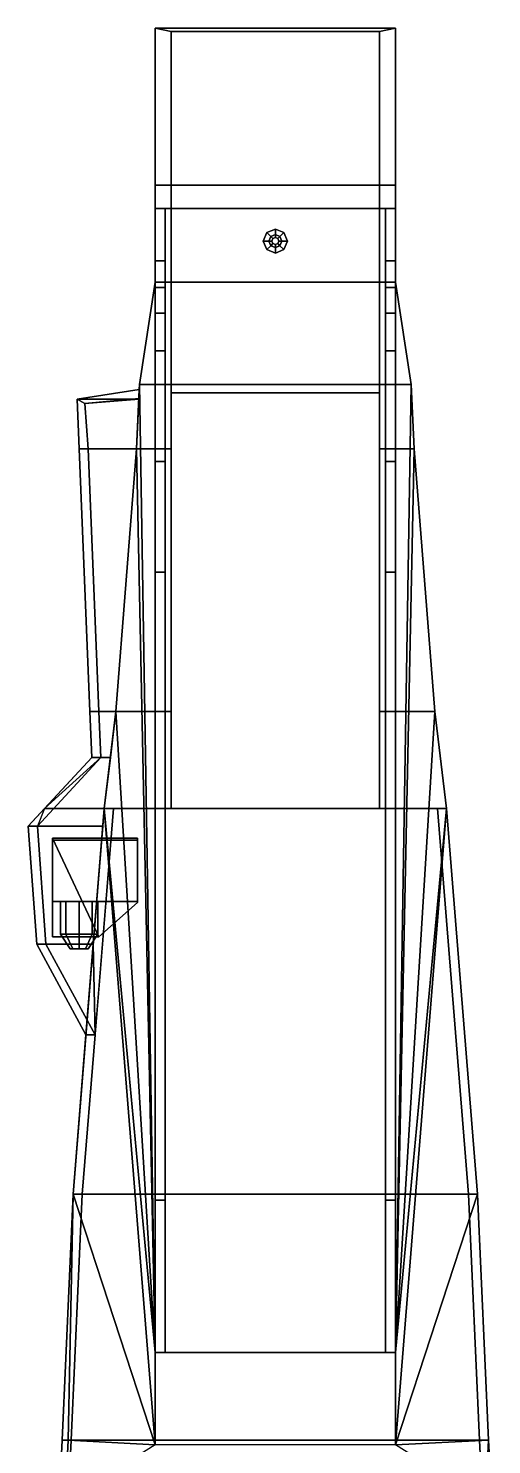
# Model space of a CAD drawing. Extents: x -5 to 5, y -40.2 to 40.4.
# Drawn here: x -4.91 to 4.3, y 12.2 to 40.36 of the extents above; entities that cross this region are included whole.
import ezdxf

# ---------------------------------------------------------------- set-up
doc = ezdxf.new("R2010")
doc.units = 0
doc.layers.get('0').update_dxf_attribs({"linetype": 'CONTINUOUS'})

msp = doc.modelspace()

# ---------------------------------------------------------------- linework, layer by layer
for points in [[(-2.39, 40.36, 5.36), (-2.39, 35.31, 5.65), (2.39, 35.31, 5.65), (2.39, 40.36, 5.36)], [(-2.07, 40.298, 5.264), (-2.07, 37.24, 0.53), (-2.39, 37.24, 0.53), (-2.39, 40.36, 5.36)], [(-2.39, 37.24, 0.53), (-2.39, 35.31, 0.27), (-2.39, 35.31, 5.65), (-2.39, 40.36, 5.36)], [(-2.07, 40.298, 5.264), (-2.39, 40.36, 5.36), (2.39, 40.36, 5.36), (2.07, 40.298, 5.264)], [(2.07, 40.298, 5.264), (2.07, 35.31, 5.55), (-2.07, 35.31, 5.55), (-2.07, 40.298, 5.264)], [(-2.07, 40.298, 5.264), (-2.07, 35.31, 5.55), (-2.07, 37.24, 0.53), (-2.07, 40.298, 5.264)], [(2.39, 40.36, 5.36), (2.39, 37.24, 0.53), (2.07, 37.24, 0.53), (2.07, 40.298, 5.264)], [(2.07, 40.298, 5.264), (2.07, 37.24, 0.53), (2.07, 35.31, 5.55), (2.07, 40.298, 5.264)], [(2.39, 35.31, 5.65), (2.39, 35.31, 0.27), (2.39, 37.24, 0.53), (2.39, 40.36, 5.36)], [(2.39, 37.24, 0.53), (2.39, 36.779, 0.468), (-2.39, 36.779, 0.468), (-2.39, 37.24, 0.53)], [(-2.07, 37.24, 0.53), (-2.07, 33.11, 1.33), (2.07, 33.11, 1.33), (2.07, 37.24, 0.53)], [(-2.07, 35.31, 5.55), (-2.07, 33.28, 5.69), (-2.07, 33.11, 1.33), (-2.07, 37.24, 0.53)], [(2.07, 37.24, 0.53), (2.07, 33.11, 1.33), (2.07, 33.28, 5.69), (2.07, 35.31, 5.55)], [(-2.39, 35.74, -1.09), (-2.39, 36.779, 0.468), (-2.19, 36.779, 0.468), (-2.19, 35.74, -1.09)], [(-2.39, 35.21, -1.63), (-2.39, 35.31, 0.27), (-2.39, 36.779, 0.468), (-2.39, 35.74, -1.09)], [(2.19, 36.779, 0.468), (2.19, 35.31, 0.27), (-2.19, 35.31, 0.27), (-2.19, 36.779, 0.468)], [(-2.19, 35.74, -1.09), (-2.19, 36.779, 0.468), (-2.19, 35.31, 0.27), (-2.19, 35.21, -1.63)], [(2.19, 35.21, -1.63), (2.19, 35.31, 0.27), (2.19, 36.779, 0.468), (2.19, 35.74, -1.09)], [(2.19, 35.74, -1.09), (2.19, 36.779, 0.468), (2.39, 36.779, 0.468), (2.39, 35.74, -1.09)], [(2.39, 35.74, -1.09), (2.39, 36.779, 0.468), (2.39, 35.31, 0.27), (2.39, 35.21, -1.63)], [(0, 36.37, 5.62), (-0.17, 36.3, 5.62), (-0.092, 36.222, 5.62), (0, 36.26, 5.62)], [(0, 36.37, 5.59), (-0.17, 36.3, 5.59), (-0.17, 36.3, 5.62), (0, 36.37, 5.62)], [(0.17, 36.3, 5.62), (0, 36.37, 5.62), (0, 36.26, 5.62), (0.092, 36.222, 5.62)], [(0.17, 36.3, 5.59), (0, 36.37, 5.59), (0, 36.37, 5.62), (0.17, 36.3, 5.62)], [(-0.17, 36.3, 5.62), (-0.24, 36.13, 5.62), (-0.13, 36.13, 5.62), (-0.092, 36.222, 5.62)], [(-0.17, 36.3, 5.59), (-0.24, 36.13, 5.6), (-0.24, 36.13, 5.62), (-0.17, 36.3, 5.62)], [(-0.24, 36.13, 5.62), (-0.17, 35.96, 5.62), (-0.092, 36.038, 5.62), (-0.13, 36.13, 5.62)], [(-0.24, 36.13, 5.6), (-0.17, 35.96, 5.61), (-0.17, 35.96, 5.62), (-0.24, 36.13, 5.62)], [(-0.092, 36.222, 5.62), (-0.13, 36.13, 5.62), (-0.07, 36.13, 6.03), (-0.049, 36.179, 6.03)], [(-0.13, 36.13, 5.62), (-0.092, 36.038, 5.62), (-0.049, 36.081, 6.03), (-0.07, 36.13, 6.03)], [(0, 36.26, 5.62), (-0.092, 36.222, 5.62), (-0.049, 36.179, 6.03), (0, 36.2, 6.03)], [(-0.092, 36.038, 5.62), (0, 36, 5.62), (0, 36.06, 6.03), (-0.049, 36.081, 6.03)], [(-0.049, 36.179, 6.03), (-0.07, 36.13, 6.03), (-0.07, 36.13, 6.18), (-0.049, 36.179, 6.18)], [(-0.07, 36.13, 6.03), (-0.049, 36.081, 6.03), (-0.049, 36.081, 6.18), (-0.07, 36.13, 6.18)], [(0, 36.2, 6.03), (-0.049, 36.179, 6.03), (-0.049, 36.179, 6.18), (0, 36.2, 6.18)], [(-0.049, 36.081, 6.03), (0, 36.06, 6.03), (0, 36.06, 6.18), (-0.049, 36.081, 6.18)], [(0.092, 36.222, 5.62), (0, 36.26, 5.62), (0, 36.2, 6.03), (0.049, 36.179, 6.03)], [(0.049, 36.179, 6.03), (0, 36.2, 6.03), (0, 36.2, 6.18), (0.049, 36.179, 6.18)], [(0, 36.06, 6.03), (0.049, 36.081, 6.03), (0.049, 36.081, 6.18), (0, 36.06, 6.18)], [(0, 36, 5.62), (0.092, 36.038, 5.62), (0.049, 36.081, 6.03), (0, 36.06, 6.03)], [(0.13, 36.13, 5.62), (0.092, 36.222, 5.62), (0.049, 36.179, 6.03), (0.07, 36.13, 6.03)], [(0.07, 36.13, 6.03), (0.049, 36.179, 6.03), (0.049, 36.179, 6.18), (0.07, 36.13, 6.18)], [(0.049, 36.081, 6.03), (0.07, 36.13, 6.03), (0.07, 36.13, 6.18), (0.049, 36.081, 6.18)], [(0.092, 36.038, 5.62), (0.13, 36.13, 5.62), (0.07, 36.13, 6.03), (0.049, 36.081, 6.03)], [(0.24, 36.13, 5.62), (0.17, 36.3, 5.62), (0.092, 36.222, 5.62), (0.13, 36.13, 5.62)], [(0.17, 35.96, 5.62), (0.24, 36.13, 5.62), (0.13, 36.13, 5.62), (0.092, 36.038, 5.62)], [(0.24, 36.13, 5.6), (0.17, 36.3, 5.59), (0.17, 36.3, 5.62), (0.24, 36.13, 5.62)], [(0.17, 35.96, 5.61), (0.24, 36.13, 5.6), (0.24, 36.13, 5.62), (0.17, 35.96, 5.62)], [(-0.17, 35.96, 5.62), (0, 35.89, 5.62), (0, 36, 5.62), (-0.092, 36.038, 5.62)], [(-0.17, 35.96, 5.61), (0, 35.89, 5.61), (0, 35.89, 5.62), (-0.17, 35.96, 5.62)], [(0, 35.89, 5.62), (0.17, 35.96, 5.62), (0.092, 36.038, 5.62), (0, 36, 5.62)], [(0, 35.89, 5.61), (0.17, 35.96, 5.61), (0.17, 35.96, 5.62), (0, 35.89, 5.62)], [(-2.39, 35.21, -1.63), (-2.39, 35.74, -1.09), (-2.19, 35.74, -1.09), (-2.19, 35.21, -1.63)], [(2.19, 35.21, -1.63), (2.19, 35.74, -1.09), (2.39, 35.74, -1.09), (2.39, 35.21, -1.63)], [(2.7, 33.28, 5.79), (2.39, 35.31, 5.65), (-2.39, 35.31, 5.65), (-2.7, 33.28, 5.79)], [(-2.39, 35.31, 5.65), (-2.39, 35.31, 0.27), (-2.7, 33.28), (-2.7, 33.28, 5.79)], [(-2.39, 34.7, -1.84), (-2.39, 33.95, -1.91), (-2.39, 35.31, 0.27), (-2.39, 35.21, -1.63)], [(-2.39, 31.75, -2.01), (-2.39, 31.75, -2.01), (-2.39, 35.31, 0.27), (-2.39, 33.95, -1.91)], [(-2.39, 31.75, -2.01), (-2.39, 31.75, -2.01), (-2.39, 33.28), (-2.39, 35.31, 0.27)], [(-2.39, 34.7, -1.84), (-2.39, 35.21, -1.63), (-2.19, 35.21, -1.63), (-2.19, 34.7, -1.84)], [(-2.19, 33.28), (-2.19, 35.31, 0.27), (2.19, 35.31, 0.27), (2.19, 33.28)], [(-2.19, 35.21, -1.63), (-2.19, 35.31, 0.27), (-2.19, 33.28), (-2.19, 34.7, -1.84)], [(2.07, 35.31, 5.55), (2.07, 33.28, 5.69), (-2.07, 33.28, 5.69), (-2.07, 35.31, 5.55)], [(2.19, 31.75, -2.01), (2.19, 31.75, -2.01), (2.19, 33.28), (2.19, 35.31, 0.27)], [(2.19, 31.75, -2.01), (2.19, 31.75, -2.01), (2.19, 35.31, 0.27), (2.19, 33.95, -1.91)], [(2.19, 34.7, -1.84), (2.19, 33.95, -1.91), (2.19, 35.31, 0.27), (2.19, 35.21, -1.63)], [(2.19, 34.7, -1.84), (2.19, 35.21, -1.63), (2.39, 35.21, -1.63), (2.39, 34.7, -1.84)], [(2.7, 33.28), (2.39, 35.31, 0.27), (2.39, 35.31, 5.65), (2.7, 33.28, 5.79)], [(2.39, 35.21, -1.63), (2.39, 35.31, 0.27), (2.39, 33.28), (2.39, 34.7, -1.84)], [(-2.39, 33.95, -1.91), (-2.39, 34.7, -1.84), (-2.19, 34.7, -1.84), (-2.19, 33.95, -1.91)], [(-2.19, 34.7, -1.84), (-2.19, 33.28), (-2.19, 33.28), (-2.19, 33.95, -1.91)], [(2.19, 33.95, -1.91), (2.19, 34.7, -1.84), (2.39, 34.7, -1.84), (2.39, 33.95, -1.91)], [(2.39, 34.7, -1.84), (2.39, 33.28), (2.39, 33.28), (2.39, 33.95, -1.91)], [(-2.39, 31.75, -2.01), (-2.39, 33.95, -1.91), (-2.19, 33.95, -1.91), (-2.19, 31.75, -2.01)], [(-2.19, 33.95, -1.91), (-2.19, 33.28), (-2.19, 33.28), (-2.19, 31.75, -2.01)], [(2.19, 31.75, -2.01), (2.19, 33.95, -1.91), (2.39, 33.95, -1.91), (2.39, 31.75, -2.01)], [(2.39, 33.95, -1.91), (2.39, 33.28), (2.39, 33.28), (2.39, 31.75, -2.01)], [(-2.7, 33.28), (-2.76, 32), (-2.76, 32, 5.55), (-2.705, 33.18, 5.679)], [(-2.39, 14.03, -2.84), (-2.76, 32), (-2.76, 32), (-2.7, 33.28)], [(-2.7, 33.28, 5.79), (-2.76, 32, 5.65), (-2.07, 32, 5.65), (-2.07, 33.28, 5.79)], [(-2.7, 33.28), (-2.705, 33.18, 5.679), (-2.705, 33.18, 5.779), (-2.7, 33.28, 5.79)], [(-2.39, 14.03, -2.84), (-2.7, 33.28), (-2.7, 33.28), (-2.39, 33.28)], [(-2.39, 33.28), (-2.39, 31.75, -2.01), (-2.39, 14.03, -2.84)], [(-2.19, 14.03, -2.84), (-2.19, 33.28), (2.19, 33.28), (2.19, 14.03, -2.84)], [(-2.19, 31.75, -2.01), (-2.19, 33.28), (-2.19, 33.28), (-2.19, 29.55, -2.16)], [(-2.19, 14.03, -2.84), (-2.19, 17.06, -2.84), (-2.19, 29.55, -2.16), (-2.19, 33.28)], [(-2.07, 33.28, 5.69), (-2.07, 32, 5.65), (-2.07, 24.85, 4.56), (-2.07, 33.11, 1.33)], [(-2.07, 33.28, 5.79), (-2.07, 32, 5.65), (-2.07, 33.28, 5.69)], [(2.07, 33.28, 5.69), (2.07, 33.28, 5.79), (-2.07, 33.28, 5.79), (-2.07, 33.28, 5.69)], [(2.07, 33.28, 5.79), (2.07, 32, 5.65), (2.76, 32, 5.65), (2.7, 33.28, 5.79)], [(2.07, 33.28, 5.69), (2.07, 32, 5.65), (2.07, 32, 5.65), (2.07, 33.28, 5.79)], [(2.07, 33.11, 1.33), (2.07, 24.85, 4.56), (2.07, 26.78, 4.87), (2.07, 33.28, 5.69)], [(2.19, 33.28), (2.19, 31.75, -2.01), (2.19, 14.03, -2.84)], [(2.7, 33.28), (2.76, 32), (2.39, 14.03, -2.84)], [(2.39, 33.28), (2.7, 33.28), (2.39, 14.03, -2.84)], [(2.39, 14.03, -2.84), (2.39, 17.06, -2.84), (2.39, 29.55, -2.16), (2.39, 33.28)], [(2.39, 31.75, -2.01), (2.39, 33.28), (2.39, 33.28), (2.39, 29.55, -2.16)], [(2.76, 32, 5.65), (2.76, 32), (2.7, 33.28), (2.7, 33.28, 5.79)], [(-3.94, 32.99, 5.66), (-2.705, 33.18, 5.679), (-2.714, 32.99, 5.658), (-3.94, 32.99, 5.66)], [(-2.705, 33.18, 6.669), (-2.705, 33.18, 5.679), (-3.94, 32.99, 5.66), (-3.94, 32.99, 6.65)], [(-2.705, 33, 6.669), (-2.705, 33.18, 6.669), (-3.94, 32.99, 6.65), (-3.784, 32.9, 6.65)], [(-3.9, 32, 5.55), (-3.94, 32.99, 5.66), (-2.714, 32.99, 5.658), (-2.76, 32, 5.55)], [(-3.94, 32.99, 6.65), (-3.94, 32.99, 5.66), (-3.9, 32, 5.55), (-3.9, 32, 6.54)], [(-3.784, 32.9, 6.65), (-3.94, 32.99, 6.65), (-3.9, 32, 6.54), (-3.72, 32, 6.54)], [(-2.714, 32.99, 5.758), (-2.705, 33, 5.779), (-2.705, 33, 5.779), (-3.784, 32.9, 5.76)], [(-3.784, 32.9, 5.76), (-2.705, 33, 5.779), (-2.705, 33, 6.669), (-3.784, 32.9, 6.65)], [(-2.76, 32, 5.65), (-2.714, 32.99, 5.758), (-3.784, 32.9, 5.76), (-3.72, 32, 5.65)], [(-2.714, 32.99, 5.758), (-2.705, 33.18, 5.779), (-2.705, 33.18, 5.779), (-2.705, 33, 5.779)], [(-2.705, 33, 6.669), (-2.705, 33, 5.779), (-2.705, 33.18, 5.779), (-2.705, 33.18, 6.669)], [(-2.07, 33.11, 1.33), (-2.07, 24.85, 4.56), (2.07, 24.85, 4.56), (2.07, 33.11, 1.33)], [(-3.72, 32, 5.65), (-3.784, 32.9, 5.76), (-3.784, 32.9, 6.65), (-3.72, 32, 6.54)], [(-3.687, 26.78, 4.77), (-3.9, 32, 5.55), (-2.76, 32, 5.55), (-3.17, 26.78, 4.77)], [(-3.72, 32, 6.54), (-3.9, 32, 6.54), (-3.687, 26.78, 5.76), (-3.507, 26.78, 5.76)], [(-3.9, 32, 6.54), (-3.9, 32, 5.55), (-3.687, 26.78, 4.77), (-3.687, 26.78, 5.76)], [(-3.17, 26.78, 4.87), (-2.76, 32, 5.65), (-3.72, 32, 5.65), (-3.507, 26.78, 4.87)], [(-3.507, 26.78, 4.87), (-3.72, 32, 5.65), (-3.72, 32, 6.54), (-3.507, 26.78, 5.76)], [(-2.76, 32, 5.55), (-2.76, 32), (-3.17, 26.78), (-3.17, 26.78, 4.77)], [(-2.39, 14.03, -2.84), (-3.17, 26.78), (-3.17, 26.78), (-2.76, 32)], [(-2.76, 32, 5.65), (-3.17, 26.78, 4.87), (-2.07, 26.78, 4.87), (-2.07, 32, 5.65)], [(-2.07, 32, 5.65), (-2.07, 26.78, 4.87), (-2.07, 24.85, 4.56), (-2.07, 32, 5.65)], [(2.07, 32, 5.65), (2.07, 26.78, 4.87), (3.17, 26.78, 4.87), (2.76, 32, 5.65)], [(2.76, 32), (3.17, 26.78), (2.39, 14.03, -2.84)], [(3.17, 26.78), (2.76, 32), (2.76, 32, 5.65), (3.17, 26.78, 4.87)], [(-2.39, 29.55, -2.16), (-2.39, 31.75, -2.01), (-2.19, 31.75, -2.01), (-2.19, 29.55, -2.16)], [(-2.39, 31.75, -2.01), (-2.39, 29.55, -2.16), (-2.39, 17.06, -2.84), (-2.39, 14.03, -2.84)], [(2.19, 31.75, -2.01), (2.19, 29.55, -2.16), (2.19, 17.06, -2.84), (2.19, 14.03, -2.84)], [(2.19, 29.55, -2.16), (2.19, 31.75, -2.01), (2.39, 31.75, -2.01), (2.39, 29.55, -2.16)], [(-2.39, 17.06, -2.84), (-2.39, 29.55, -2.16), (-2.19, 29.55, -2.16), (-2.19, 17.06, -2.84)], [(2.19, 17.06, -2.84), (2.19, 29.55, -2.16), (2.39, 29.55, -2.16), (2.39, 17.06, -2.84)], [(-3.65, 25.86, 4.62), (-3.687, 26.78, 4.77), (-3.17, 26.78, 4.77), (-3.28, 25.86, 4.622)], [(-3.687, 26.78, 5.76), (-3.687, 26.78, 4.77), (-3.65, 25.86, 4.62), (-3.65, 25.86, 5.61)], [(-3.507, 26.78, 5.76), (-3.687, 26.78, 5.76), (-3.65, 25.86, 5.61), (-3.47, 25.86, 5.61)], [(-3.28, 25.86, 4.722), (-3.17, 26.78, 4.87), (-3.507, 26.78, 4.87), (-3.47, 25.86, 4.721)], [(-3.47, 25.86, 4.721), (-3.507, 26.78, 4.87), (-3.507, 26.78, 5.76), (-3.47, 25.86, 5.61)], [(-3.17, 26.78), (-3.4, 24.85), (-3.4, 24.85, 4.46), (-3.17, 26.78, 4.77)], [(-2.39, 14.03, -2.84), (-3.4, 24.85), (-3.4, 24.85), (-3.17, 26.78)], [(-3.17, 26.78, 4.87), (-3.4, 24.85, 4.56), (-2.07, 24.85, 4.56), (-2.07, 26.78, 4.87)], [(2.07, 26.78, 4.87), (2.07, 24.85, 4.56), (3.4, 24.85, 4.56), (3.17, 26.78, 4.87)], [(3.17, 26.78), (3.4, 24.85), (2.39, 14.03, -2.84)], [(3.4, 24.85, 4.56), (3.4, 24.85), (3.17, 26.78), (3.17, 26.78, 4.87)], [(-3.65, 25.86, 5.61), (-3.65, 25.86, 4.62), (-4.91, 24.5, 4.4), (-4.91, 24.5, 5.39)], [(-3.47, 25.86, 5.61), (-3.65, 25.86, 5.61), (-4.91, 24.5, 5.39), (-4.73, 24.5, 5.39)], [(-4.73, 24.5, 4.5), (-3.47, 25.86, 4.721), (-3.47, 25.86, 5.61), (-4.73, 24.5, 5.39)], [(-3.4, 24.85, 4.56), (-3.28, 25.86, 4.722), (-3.47, 25.86, 4.721), (-4.586, 24.85, 4.56)], [(-4.586, 24.85, 4.46), (-3.65, 25.86, 4.62), (-3.28, 25.86, 4.622), (-3.4, 24.85, 4.46)], [(-4.91, 24.5, 4.4), (-4.586, 24.85, 4.46), (-3.4, 24.85, 4.46), (-3.428, 24.5, 4.403)], [(-3.428, 24.5, 4.503), (-3.4, 24.85, 4.56), (-4.586, 24.85, 4.56), (-4.73, 24.5, 4.5)], [(-3.4, 24.85, 4.46), (-3.4, 24.85), (-4.02, 17.18), (-3.764, 20.35, 3.727)], [(-2.39, 12.2, -3.11), (-4.02, 17.18), (-4.02, 17.18), (-3.4, 24.85)], [(3.84, 17.18, 3.31), (3.22, 24.85, 4.56), (-3.22, 24.85, 4.56), (-3.84, 17.18, 3.31)], [(-3.584, 20.35, 3.827), (-3.22, 24.85, 4.56), (-3.4, 24.85, 4.56), (-3.618, 22.15, 4.12)], [(-2.39, 14.03, -2.84), (-2.39, 12.2, -3.11), (-2.39, 12.2, -3.11), (-3.4, 24.85)], [(3.4, 24.85), (4.02, 17.18), (2.39, 12.2, -3.11)], [(3.4, 24.85), (2.39, 12.2, -3.11), (2.39, 14.03, -2.84)], [(4.02, 17.18, 4.2), (3.4, 24.85, 5.45), (3.22, 24.85, 5.45), (3.84, 17.18, 4.2)], [(3.4, 24.85, 5.45), (3.4, 24.85, 4.56), (3.22, 24.85, 4.56), (3.22, 24.85, 5.45)], [(3.22, 24.85, 5.45), (3.22, 24.85, 4.56), (3.84, 17.18, 3.31), (3.84, 17.18, 4.2)], [(4.02, 17.18), (3.4, 24.85), (3.4, 24.85, 4.56), (4.02, 17.18, 3.31)], [(4.02, 17.18, 3.31), (3.4, 24.85, 4.56), (3.4, 24.85, 5.45), (4.02, 17.18, 4.2)], [(-4.74, 22.15, 4.02), (-4.91, 24.5, 4.4), (-3.428, 24.5, 4.403), (-3.618, 22.15, 4.02)], [(-4.91, 24.5, 5.39), (-4.91, 24.5, 4.4), (-4.74, 22.15, 4.02), (-4.74, 22.15, 5.01)], [(-4.73, 24.5, 5.39), (-4.91, 24.5, 5.39), (-4.74, 22.15, 5.01), (-4.56, 22.15, 5.01)], [(-3.618, 22.15, 4.12), (-3.428, 24.5, 4.503), (-4.73, 24.5, 4.5), (-4.56, 22.15, 4.12)], [(-4.56, 22.15, 4.12), (-4.73, 24.5, 4.5), (-4.73, 24.5, 5.39), (-4.56, 22.15, 5.01)], [(-2.74, 24.26, 4.69), (-2.74, 24.26, 4.46), (-4.43, 24.26, 4.46), (-4.43, 24.26, 4.69)], [(-2.74, 22.98, 4.69), (-2.74, 24.26, 4.69), (-4.43, 24.26, 4.69), (-3.51, 22.3, 4.69)], [(-3.51, 22.3, 4.69), (-3.51, 22.3, 4.69), (-4.43, 24.26, 4.69), (-4.43, 22.3, 4.69)], [(-4.43, 24.26, 4.69), (-4.43, 24.26, 4.46), (-4.43, 22.3, 4.14), (-4.43, 22.3, 4.69)], [(-2.74, 23, 5.69), (-2.74, 24.22, 5.69), (-4.43, 24.22, 5.69), (-4.43, 23, 5.69)], [(-4.43, 24.22, 5.69), (-4.43, 24.22, 4.69), (-4.43, 23, 4.69), (-4.43, 23, 5.69)], [(-2.74, 24.22, 5.69), (-2.74, 24.22, 4.69), (-4.43, 24.22, 4.69), (-4.43, 24.22, 5.69)], [(-2.74, 22.98, 4.25), (-2.74, 24.26, 4.46), (-2.74, 24.26, 4.69), (-2.74, 22.98, 4.69)], [(-2.74, 23, 4.69), (-2.74, 24.22, 4.69), (-2.74, 24.22, 5.69), (-2.74, 23, 5.69)], [(-4.43, 23, 5.69), (-4.43, 23, 4.69), (-2.74, 23, 4.69), (-2.74, 23, 5.69)], [(-4.27, 22.35, 5.16), (-4.162, 22.35, 5.422), (-4.162, 23, 5.422), (-4.27, 23, 5.16)], [(-4.162, 22.35, 4.898), (-4.27, 22.35, 5.16), (-4.27, 23, 5.16), (-4.162, 23, 4.898)], [(-4.162, 22.35, 5.422), (-3.9, 22.35, 5.53), (-3.9, 23, 5.53), (-4.162, 23, 5.422)], [(-3.9, 22.35, 4.79), (-4.162, 22.35, 4.898), (-4.162, 23, 4.898), (-3.9, 23, 4.79)], [(-3.9, 22.35, 5.53), (-3.638, 22.35, 5.422), (-3.638, 23, 5.422), (-3.9, 23, 5.53)], [(-3.638, 22.35, 4.898), (-3.9, 22.35, 4.79), (-3.9, 23, 4.79), (-3.638, 23, 4.898)], [(-3.638, 22.35, 5.422), (-3.53, 22.35, 5.16), (-3.53, 23, 5.16), (-3.638, 23, 5.422)], [(-3.53, 22.35, 5.16), (-3.638, 22.35, 4.898), (-3.638, 23, 4.898), (-3.53, 23, 5.16)], [(-3.51, 22.3, 4.69), (-3.51, 22.3, 4.14), (-2.74, 22.98, 4.25), (-2.74, 22.98, 4.69)], [(-4.43, 22.3, 4.69), (-4.43, 22.3, 4.14), (-3.51, 22.3, 4.14), (-3.51, 22.3, 4.69)], [(-4.08, 22.06, 5.16), (-4.027, 22.06, 5.287), (-4.162, 22.35, 5.422), (-4.27, 22.35, 5.16)], [(-4.027, 22.06, 5.033), (-4.08, 22.06, 5.16), (-4.27, 22.35, 5.16), (-4.162, 22.35, 4.898)], [(-4.027, 22.06, 5.287), (-3.9, 22.06, 5.34), (-3.9, 22.35, 5.53), (-4.162, 22.35, 5.422)], [(-3.9, 22.06, 4.98), (-4.027, 22.06, 5.033), (-4.162, 22.35, 4.898), (-3.9, 22.35, 4.79)], [(-3.9, 22.06, 5.34), (-3.773, 22.06, 5.287), (-3.638, 22.35, 5.422), (-3.9, 22.35, 5.53)], [(-3.773, 22.06, 5.033), (-3.9, 22.06, 4.98), (-3.9, 22.35, 4.79), (-3.638, 22.35, 4.898)], [(-3.773, 22.06, 5.287), (-3.72, 22.06, 5.16), (-3.53, 22.35, 5.16), (-3.638, 22.35, 5.422)], [(-3.72, 22.06, 5.16), (-3.773, 22.06, 5.033), (-3.638, 22.35, 4.898), (-3.53, 22.35, 5.16)], [(-3.51, 22.3, 4.14), (-3.51, 22.3, 4.44), (-3.51, 22.3, 4.69)], [(-3.764, 20.35, 3.727), (-4.74, 22.15, 4.02), (-3.618, 22.15, 4.02), (-3.764, 20.35, 3.727)], [(-4.74, 22.15, 5.01), (-4.74, 22.15, 4.02), (-3.764, 20.35, 3.727), (-3.764, 20.35, 4.717)], [(-4.56, 22.15, 5.01), (-4.74, 22.15, 5.01), (-3.764, 20.35, 4.717), (-3.584, 20.35, 4.717)], [(-3.584, 20.35, 3.827), (-3.618, 22.15, 4.12), (-4.56, 22.15, 4.12), (-3.584, 20.35, 3.827)], [(-3.584, 20.35, 3.827), (-4.56, 22.15, 4.12), (-4.56, 22.15, 5.01), (-3.584, 20.35, 4.717)], [(-4.08, 22.06, 5.16), (-3.773, 22.06, 5.033), (-3.72, 22.06, 5.16), (-4.027, 22.06, 5.287)], [(-4.027, 22.06, 5.033), (-3.9, 22.06, 4.98), (-3.773, 22.06, 5.033), (-4.08, 22.06, 5.16)], [(-4.027, 22.06, 5.287), (-3.72, 22.06, 5.16), (-3.773, 22.06, 5.287), (-3.9, 22.06, 5.34)], [(-3.764, 20.35, 4.717), (-3.764, 20.35, 3.827), (-4.02, 17.18, 3.31), (-4.02, 17.18, 4.2)], [(-3.84, 17.18, 4.2), (-3.584, 20.35, 4.717), (-3.764, 20.35, 4.717), (-4.02, 17.18, 4.2)], [(-3.764, 20.35, 3.827), (-3.764, 20.35, 3.727), (-4.02, 17.18), (-4.02, 17.18, 3.31)], [(-3.84, 17.18, 3.31), (-3.584, 20.35, 3.827), (-3.584, 20.35, 4.717), (-3.84, 17.18, 4.2)], [(-4.02, 17.18), (-4.12, 12.29), (-4.24, 12.29, 2.54), (-4.02, 17.18, 3.31)], [(-4.06, 12.29, 3.49), (-3.84, 17.18, 4.2), (-4.02, 17.18, 4.2), (-4.24, 12.29, 3.49)], [(-4.02, 17.18, 4.2), (-4.02, 17.18, 3.31), (-4.24, 12.29, 2.54), (-4.24, 12.29, 3.49)], [(-2.39, 12.2, -3.11), (-4.12, 12.29), (-4.12, 12.29), (-4.02, 17.18)], [(-3.84, 17.18, 3.31), (-4.06, 12.29, 2.54), (4.06, 12.29, 2.54), (3.84, 17.18, 3.31)], [(-4.06, 12.29, 2.54), (-3.84, 17.18, 3.31), (-3.84, 17.18, 4.2), (-4.06, 12.29, 3.49)], [(4.02, 17.18), (4.24, 12.29), (2.39, 12.2, -3.11)], [(3.84, 17.18, 4.2), (3.84, 17.18, 3.31), (4.06, 12.29, 2.54), (4.06, 12.29, 3.49)], [(4.24, 12.29, 3.49), (4.02, 17.18, 4.2), (3.84, 17.18, 4.2), (4.06, 12.29, 3.49)], [(4.24, 12.29, 2.54), (4.24, 12.29), (4.02, 17.18), (4.02, 17.18, 3.31)], [(4.24, 12.29, 2.54), (4.02, 17.18, 3.31), (4.02, 17.18, 4.2), (4.24, 12.29, 3.49)], [(-2.39, 14.03, -2.84), (-2.39, 17.06, -2.84), (-2.19, 17.06, -2.84), (-2.19, 14.03, -2.84)], [(2.19, 14.03, -2.84), (2.19, 17.06, -2.84), (2.39, 17.06, -2.84), (2.39, 14.03, -2.84)], [(-2.39, 12.2, -3.11), (-2.39, 14.03, -2.84), (2.39, 14.03, -2.84), (2.39, 12.2, -3.11)], [(-4.12, 12.29), (-4.18, 11.07), (-4.3, 11.07, 2.47), (-4.24, 12.29, 2.54)], [(-4.24, 12.29, 3.49), (-4.24, 12.29, 2.54), (-4.3, 11.07, 2.47), (-4.3, 11.07, 3.36)], [(-4.12, 11.07, 3.36), (-4.06, 12.29, 3.49), (-4.24, 12.29, 3.49), (-4.3, 11.07, 3.36)], [(-2.39, 12.2, -3.11), (-4.18, 11.07), (-4.18, 11.07), (-4.12, 12.29)], [(-4.06, 12.29, 2.54), (-4.12, 11.07, 2.47), (4.12, 11.07, 2.47), (4.06, 12.29, 2.54)], [(-4.12, 11.07, 2.47), (-4.06, 12.29, 2.54), (-4.06, 12.29, 3.49), (-4.12, 11.07, 3.36)], [(4.24, 12.29), (4.18, 11.07), (2.39, 12.2, -3.11)], [(4.06, 12.29, 3.49), (4.06, 12.29, 2.54), (4.12, 11.07, 2.47), (4.12, 11.07, 3.36)], [(4.3, 11.07, 3.36), (4.24, 12.29, 3.49), (4.06, 12.29, 3.49), (4.12, 11.07, 3.36)], [(4.3, 11.07, 2.47), (4.18, 11.07), (4.24, 12.29), (4.24, 12.29, 2.54)], [(4.3, 11.07, 2.47), (4.24, 12.29, 2.54), (4.24, 12.29, 3.49), (4.3, 11.07, 3.36)]]:
    msp.add_3dface(points)

doc.saveas('drawing.dxf')
